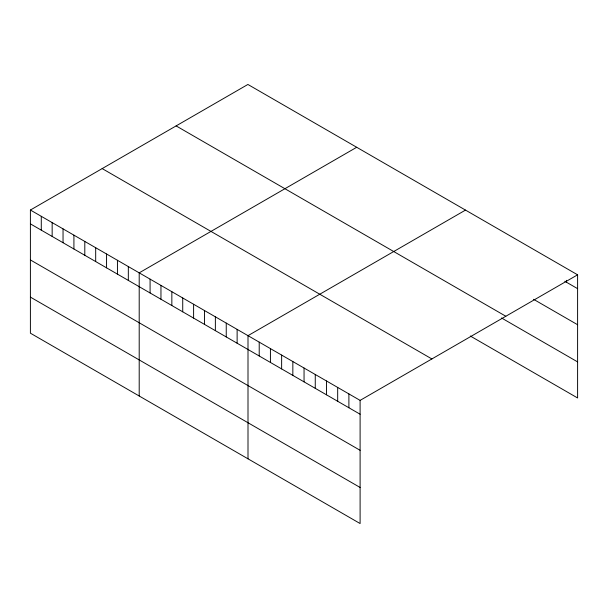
<?xml version="1.0" encoding="UTF-8"?>
<svg xmlns="http://www.w3.org/2000/svg" width="608" height="608" viewBox="0 0 608 608"><rect width="100%" height="100%" fill="white"/><g stroke="black" fill="none" stroke-linecap="round" stroke-linejoin="round"><path stroke-width="0.91" d="M30.4 210.034L360.103 400.383L360.103 523.541L30.4 333.184L30.4 210.034L247.897 84.459L577.6 274.816L577.6 397.966L470.303 336.019M356.698 147.28L139.202 272.848L139.202 395.998M465.5 210.094L248.003 335.662L248.003 458.82M360.103 400.383L577.6 274.816M564.786 281.261L577.6 288.656M533.558 299.303L577.6 324.725M176.122 125.902L505.826 316.251M501.532 317.976L577.6 361.897M102.174 168.591L431.878 358.948M30.4 223.873L360.103 414.223M30.4 259.943L360.103 450.3M30.4 297.107L360.103 487.464M566.39 280.341L566.39 282.18M348.893 393.916L348.893 407.755M337.683 387.44L337.683 401.28M326.473 380.965L326.473 394.805M315.263 374.498L315.263 388.337M304.053 368.022L304.053 381.862M292.843 361.555L292.843 375.394M281.633 355.08L281.633 368.919M270.423 348.612L270.423 362.444M259.213 342.137L259.213 355.976M237.128 329.384L237.128 343.224M226.244 323.099L226.244 336.938M215.369 316.821L215.369 330.661M204.486 310.536L204.486 324.376M193.602 304.258L193.602 318.098M182.727 297.973L182.727 311.813M171.844 291.696L171.844 305.535M160.96 285.41L160.96 299.25M150.085 279.133L150.085 292.965M128.326 266.562L128.326 280.402M117.443 260.285L117.443 274.124M106.56 254L106.56 267.839M95.684 247.722L95.684 261.562M84.801 241.437L84.801 255.276M73.918 235.159L73.918 248.999M63.042 228.874L63.042 242.714M52.159 222.596L52.159 236.436M41.283 216.311L41.283 230.151"/></g></svg>
